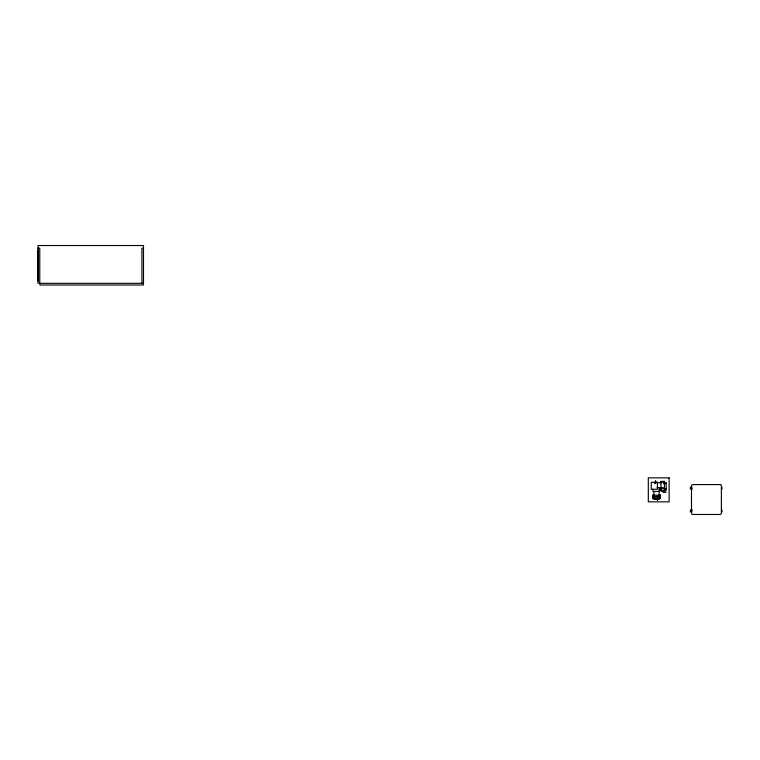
<?xml version="1.0" encoding="UTF-8"?>
<svg xmlns="http://www.w3.org/2000/svg" width="760" height="760" viewBox="0 0 760 760"><rect width="100%" height="100%" fill="white"/><g stroke="black" fill="none" stroke-linecap="round" stroke-linejoin="round"><path stroke-width="1.14" d="M38 249.916L38 281.124M38 248.159L39.758 248.159L39.758 283.328M143.498 248.159L141.911 248.159L141.911 283.328M143.498 283.328L38 283.328L38 245.527L143.498 245.527L143.498 285L39.938 285L39.938 283.328M660.934 481.811L664.449 481.811M653.904 482.685L661.808 482.685M663.974 482.685L666.207 482.685L666.207 489.725M666.207 483.132L663.575 483.569L666.207 483.569M692.113 487.169L690.394 487.169L690.394 488.927L692.474 488.927M657.125 487.521L659.176 487.521L659.176 499.396L653.904 499.396L653.904 491.53M664.012 488.841L665.769 488.841L665.769 492.356L663.128 492.356L663.128 490.01M659.176 489.725L661.523 489.725M660.934 490.599L664.449 490.599M659.176 491.483L653.02 491.483L653.02 489.278M692.474 510.026L690.394 510.026L690.394 511.784L692.113 511.784M722 487.169L722 488.927M722 510.026L722 511.784M660.05 495.168L660.05 496.489M660.05 497.192L660.05 498.512M653.02 495.168L653.02 496.489M653.02 497.192L653.02 498.512M669.142 477.85L648.308 477.85L648.308 501.847L669.142 501.847L669.142 477.85M655.661 480.928L655.215 483.569L655.661 480.928M664.449 481.365L660.934 481.365L660.934 491.036L664.449 491.036L664.449 481.365M657.419 482.248L651.263 482.248L651.263 489.278L657.419 489.278L657.419 482.248M720.053 484.585L692.806 484.585A1.32 1.32 0 0 0 691.486 485.906L691.486 513.152A1.32 1.32 0 0 0 692.806 514.472L720.053 514.472A1.32 1.32 0 0 0 721.373 513.152L721.373 485.906A1.32 1.32 0 0 0 720.053 484.585M663.128 487.967L659.614 488.404L663.128 487.967M660.497 495.168L652.583 495.168L652.583 496.489L660.497 496.489L660.497 495.168M657.856 495.872L657.419 500.27L657.856 495.872M660.497 497.192L652.583 497.192L652.583 498.512L660.497 498.512L660.497 497.192"/></g></svg>
